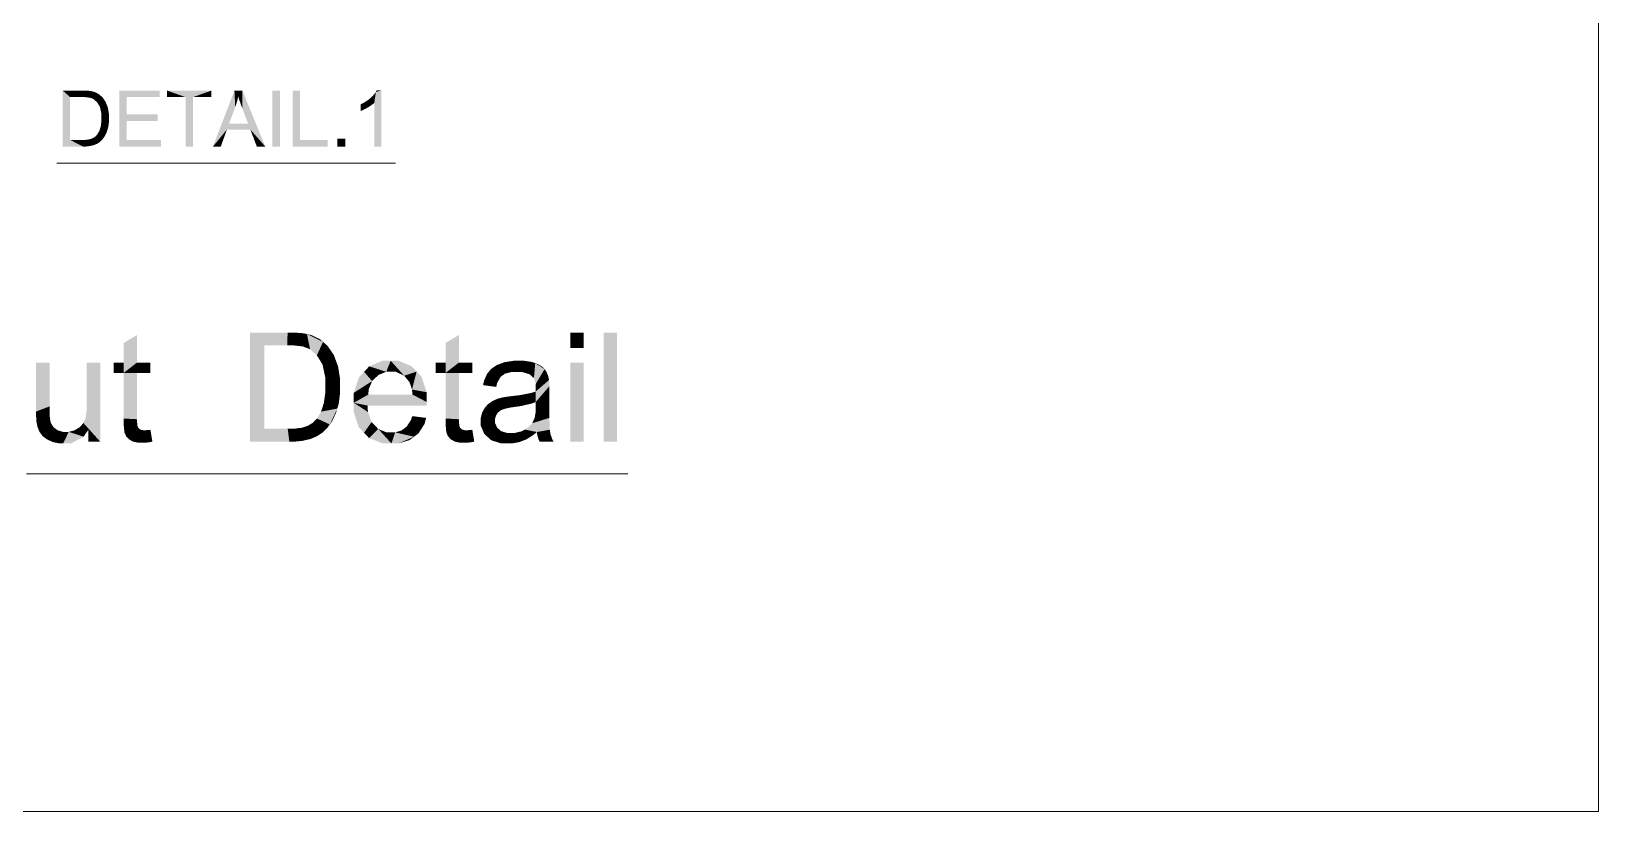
# Model space of a CAD drawing. Header units: millimetres. Extents: x 2 to 579, y 1 to 405.
# Drawn here: x 223.01 to 253.24, y 75.82 to 90.87 of the extents above; entities that cross this region are included whole.
import ezdxf

# ---------------------------------------------------------------- set-up
doc = ezdxf.new("R2010")
doc.units = ezdxf.units.MM
doc.linetypes.add('XKITLINE00', pattern=[0])
doc.layers.add('LinkedObject', color=7, linetype='Continuous', lineweight=0)

# ---------------------------------------------------------------- blocks, each defined once
blk = doc.blocks.new('*A4')
at = {"layer": 'LinkedObject'}
for points in [[(223.612, 89.731), (223.754, 89.604), (223.612, 88.651)], [(223.981, 89.604), (223.612, 89.731), (223.983, 89.731)], [(223.754, 89.604), (223.612, 89.731), (223.981, 89.604)], [(223.612, 88.651), (223.754, 89.604), (223.754, 88.779)], [(223.983, 89.731), (224.045, 89.604), (223.981, 89.604)], [(224.046, 89.731), (224.045, 89.604), (223.983, 89.731)], [(224.046, 89.731), (224.137, 89.593), (224.045, 89.604)], [(224.142, 89.724), (224.137, 89.593), (224.046, 89.731)], [(224.176, 89.716), (224.137, 89.593), (224.142, 89.724)], [(224.176, 89.716), (224.166, 89.582), (224.137, 89.593)], [(224.166, 89.582), (224.176, 89.716), (224.206, 89.566)], [(224.301, 89.666), (224.176, 89.716), (224.222, 89.705)], [(224.334, 89.638), (224.176, 89.716), (224.301, 89.666)], [(224.274, 89.505), (224.176, 89.716), (224.334, 89.638)], [(224.206, 89.566), (224.176, 89.716), (224.274, 89.505)], [(224.334, 89.638), (224.301, 89.46), (224.274, 89.505)], [(224.377, 89.602), (224.301, 89.46), (224.334, 89.638)], [(224.44, 89.51), (224.301, 89.46), (224.377, 89.602)], [(224.301, 89.46), (224.44, 89.51), (224.329, 89.414)], [(224.329, 89.414), (224.44, 89.51), (224.462, 89.454)], [(224.845, 89.273), (224.703, 88.651), (224.703, 89.731)], [(224.845, 89.273), (224.703, 89.731), (224.845, 89.604)], [(225.483, 89.604), (224.703, 89.731), (225.483, 89.731)], [(224.845, 89.604), (224.703, 89.731), (225.483, 89.604)], [(225.625, 89.731), (225.98, 89.604), (225.625, 89.604)], [(226.123, 89.604), (225.98, 89.604), (225.625, 89.731)], [(226.123, 89.604), (225.625, 89.731), (226.48, 89.731)], [(225.98, 88.651), (226.123, 89.604), (226.123, 88.651)], [(225.98, 89.604), (226.123, 89.604), (225.98, 88.651)], [(226.123, 89.604), (226.48, 89.731), (226.48, 89.604)], [(226.923, 89.731), (226.938, 89.411), (226.509, 88.651)], [(226.938, 89.411), (226.923, 89.731), (226.956, 89.463)], [(226.956, 89.463), (226.923, 89.731), (226.985, 89.566)], [(226.985, 89.566), (226.923, 89.731), (226.996, 89.618)], [(227.077, 89.731), (226.996, 89.618), (226.923, 89.731)], [(226.996, 89.618), (227.077, 89.731), (227.009, 89.574)], [(227.009, 89.574), (227.077, 89.731), (227.047, 89.461)], [(227.047, 89.461), (227.077, 89.731), (227.073, 89.393)], [(227.073, 89.393), (227.077, 89.731), (227.186, 89.095)], [(227.186, 89.095), (227.077, 89.731), (227.23, 88.979)], [(227.23, 88.979), (227.077, 89.731), (227.518, 88.651)], [(227.799, 89.731), (227.656, 88.651), (227.656, 89.731)], [(227.799, 88.651), (227.656, 88.651), (227.799, 89.731)], [(228.188, 89.731), (228.045, 88.651), (228.045, 89.731)], [(228.188, 88.779), (228.045, 88.651), (228.188, 89.731)], [(229.412, 89.491), (229.457, 89.382), (229.356, 89.465)], [(229.534, 89.428), (229.412, 89.491), (229.509, 89.554)], [(229.457, 89.382), (229.412, 89.491), (229.496, 89.405)], [(229.496, 89.405), (229.412, 89.491), (229.534, 89.428)], [(229.55, 89.591), (229.621, 89.496), (229.509, 89.554)], [(229.509, 89.554), (229.621, 89.496), (229.534, 89.428)], [(229.534, 89.428), (229.621, 89.496), (229.597, 89.473)], [(229.621, 89.496), (229.55, 89.591), (229.592, 89.628)], [(229.651, 89.701), (229.621, 89.496), (229.592, 89.628)], [(229.621, 88.651), (229.651, 89.701), (229.754, 88.651)], [(229.621, 89.496), (229.651, 89.701), (229.621, 88.651)], [(229.754, 89.736), (229.651, 89.701), (229.668, 89.736)], [(229.754, 88.651), (229.651, 89.701), (229.754, 89.736)], [(224.462, 89.454), (224.357, 89.284), (224.329, 89.414)], [(224.483, 89.398), (224.357, 89.284), (224.462, 89.454)], [(224.504, 89.269), (224.357, 89.284), (224.483, 89.398)], [(224.504, 89.197), (224.357, 89.284), (224.504, 89.269)], [(224.357, 89.284), (224.504, 89.197), (224.357, 89.199)], [(224.504, 89.197), (224.357, 89.138), (224.357, 89.199)], [(224.504, 89.136), (224.357, 89.138), (224.504, 89.197)], [(224.845, 89.146), (224.703, 88.651), (224.845, 89.273)], [(225.443, 89.146), (224.845, 89.273), (225.443, 89.273)], [(224.845, 89.146), (224.845, 89.273), (225.443, 89.146)], [(226.509, 88.651), (226.938, 89.411), (226.819, 89.095)], [(229.356, 89.465), (229.457, 89.382), (229.356, 89.336)], [(229.356, 89.336), (229.457, 89.382), (229.387, 89.348)], [(224.314, 88.948), (224.402, 88.822), (224.275, 88.88)], [(224.475, 88.979), (224.314, 88.948), (224.343, 89.034)], [(224.461, 88.932), (224.314, 88.948), (224.475, 88.979)], [(224.424, 88.853), (224.314, 88.948), (224.461, 88.932)], [(224.402, 88.822), (224.314, 88.948), (224.424, 88.853)], [(224.357, 89.138), (224.504, 89.136), (224.343, 89.034)], [(224.343, 89.034), (224.504, 89.136), (224.475, 88.979)], [(224.475, 88.979), (224.504, 89.136), (224.49, 89.027)], [(224.845, 88.779), (224.703, 88.651), (224.845, 89.146)], [(226.778, 88.979), (226.509, 88.651), (226.819, 89.095)], [(226.509, 88.651), (226.778, 88.979), (226.66, 88.651)], [(226.819, 89.095), (227.23, 88.979), (226.778, 88.979)], [(227.186, 89.095), (227.23, 88.979), (226.819, 89.095)], [(227.23, 88.979), (227.518, 88.651), (227.355, 88.651)], [(223.754, 88.779), (224.001, 88.651), (223.612, 88.651)], [(223.985, 88.779), (224.001, 88.651), (223.754, 88.779)], [(223.985, 88.779), (224.05, 88.651), (224.001, 88.651)], [(224.038, 88.779), (224.05, 88.651), (223.985, 88.779)], [(224.174, 88.67), (224.038, 88.779), (224.122, 88.789)], [(224.137, 88.661), (224.038, 88.779), (224.174, 88.67)], [(224.05, 88.651), (224.038, 88.779), (224.137, 88.661)], [(224.153, 88.799), (224.174, 88.67), (224.122, 88.789)], [(224.183, 88.809), (224.174, 88.67), (224.153, 88.799)], [(224.174, 88.67), (224.183, 88.809), (224.212, 88.679)], [(224.303, 88.724), (224.183, 88.809), (224.231, 88.837)], [(224.277, 88.706), (224.183, 88.809), (224.303, 88.724)], [(224.212, 88.679), (224.183, 88.809), (224.277, 88.706)], [(224.249, 88.855), (224.33, 88.742), (224.231, 88.837)], [(224.231, 88.837), (224.33, 88.742), (224.303, 88.724)], [(224.402, 88.822), (224.249, 88.855), (224.275, 88.88)], [(224.379, 88.791), (224.249, 88.855), (224.402, 88.822)], [(224.33, 88.742), (224.249, 88.855), (224.379, 88.791)], [(224.703, 88.651), (224.845, 88.779), (225.508, 88.651)], [(225.508, 88.651), (224.845, 88.779), (225.508, 88.779)], [(228.045, 88.651), (228.188, 88.779), (228.719, 88.651)], [(228.719, 88.651), (228.188, 88.779), (228.719, 88.779)], [(229.061, 88.803), (228.91, 88.651), (228.91, 88.803)], [(229.061, 88.651), (228.91, 88.651), (229.061, 88.803)], [(225.045, 85.016), (224.786, 84.484), (224.786, 84.861)], [(224.786, 84.484), (225.045, 85.016), (224.786, 84.284)], [(225.045, 84.484), (224.786, 84.284), (225.045, 85.016)], [(227.223, 85.063), (227.501, 84.815), (227.223, 82.957)], [(227.943, 84.815), (227.223, 85.063), (227.948, 85.063)], [(227.501, 84.815), (227.223, 85.063), (227.943, 84.815)], [(227.948, 85.063), (228.068, 84.815), (227.943, 84.815)], [(228.07, 85.063), (228.068, 84.815), (227.948, 85.063)], [(228.07, 85.063), (228.248, 84.793), (228.068, 84.815)], [(228.258, 85.048), (228.248, 84.793), (228.07, 85.063)], [(228.322, 85.033), (228.248, 84.793), (228.258, 85.048)], [(228.322, 85.033), (228.304, 84.771), (228.248, 84.793)], [(228.304, 84.771), (228.322, 85.033), (228.382, 84.741)], [(228.567, 84.937), (228.322, 85.033), (228.413, 85.012)], [(228.631, 84.882), (228.322, 85.033), (228.567, 84.937)], [(228.513, 84.622), (228.322, 85.033), (228.631, 84.882)], [(228.382, 84.741), (228.322, 85.033), (228.513, 84.622)], [(231.254, 85.016), (230.995, 84.484), (230.995, 84.861)], [(230.995, 84.484), (231.254, 85.016), (230.995, 84.284)], [(231.254, 84.484), (230.995, 84.284), (231.254, 85.016)], [(233.659, 85.063), (233.4, 84.766), (233.4, 85.063)], [(233.659, 84.766), (233.4, 84.766), (233.659, 85.063)], [(234.303, 85.063), (234.044, 82.957), (234.044, 85.063)], [(234.303, 82.957), (234.044, 82.957), (234.303, 85.063)], [(227.223, 82.957), (227.501, 84.815), (227.501, 83.206)], [(228.631, 84.882), (228.568, 84.534), (228.513, 84.622)], [(228.714, 84.812), (228.568, 84.534), (228.631, 84.882)], [(228.839, 84.632), (228.568, 84.534), (228.714, 84.812)], [(223.356, 84.484), (223.097, 83.538), (223.097, 84.484)], [(223.356, 83.638), (223.097, 83.538), (223.356, 84.484)], [(224.334, 84.484), (224.074, 83.667), (224.074, 84.484)], [(224.334, 82.957), (224.074, 83.667), (224.334, 84.484)], [(224.595, 84.484), (224.786, 84.284), (224.595, 84.284)], [(224.786, 84.484), (224.786, 84.284), (224.595, 84.484)], [(225.045, 84.284), (224.786, 84.284), (225.045, 84.484)], [(225.302, 84.284), (225.045, 84.484), (225.302, 84.484)], [(225.045, 84.284), (225.045, 84.484), (225.302, 84.284)], [(228.568, 84.534), (228.839, 84.632), (228.622, 84.445)], [(228.622, 84.445), (228.839, 84.632), (228.88, 84.522)], [(228.88, 84.522), (228.676, 84.191), (228.622, 84.445)], [(228.921, 84.413), (228.676, 84.191), (228.88, 84.522)], [(228.962, 84.162), (228.676, 84.191), (228.921, 84.413)], [(229.523, 84.411), (229.701, 84.245), (229.424, 84.305)], [(229.937, 84.518), (229.523, 84.411), (229.78, 84.518)], [(229.85, 84.305), (229.523, 84.411), (229.937, 84.518)], [(229.701, 84.245), (229.523, 84.411), (229.85, 84.305)], [(229.85, 84.305), (229.937, 84.518), (229.939, 84.305)], [(229.937, 84.518), (230.037, 84.305), (229.939, 84.305)], [(230.34, 84.413), (229.937, 84.518), (230.09, 84.518)], [(230.437, 84.309), (229.937, 84.518), (230.34, 84.413)], [(230.197, 84.23), (229.937, 84.518), (230.437, 84.309)], [(230.037, 84.305), (229.937, 84.518), (230.197, 84.23)], [(230.803, 84.484), (230.995, 84.284), (230.803, 84.284)], [(230.995, 84.484), (230.995, 84.284), (230.803, 84.484)], [(231.254, 84.284), (230.995, 84.284), (231.254, 84.484)], [(231.511, 84.284), (231.254, 84.484), (231.511, 84.484)], [(231.254, 84.284), (231.254, 84.484), (231.511, 84.284)], [(231.872, 84.36), (232.144, 84.271), (231.833, 84.31)], [(231.986, 84.437), (232.144, 84.271), (231.872, 84.36)], [(232.061, 84.464), (232.144, 84.271), (231.986, 84.437)], [(232.309, 84.518), (232.061, 84.464), (232.136, 84.491)], [(232.278, 84.303), (232.061, 84.464), (232.309, 84.518)], [(232.144, 84.271), (232.061, 84.464), (232.278, 84.303)], [(232.278, 84.303), (232.309, 84.518), (232.369, 84.303)], [(232.369, 84.303), (232.309, 84.518), (232.467, 84.303)], [(232.407, 84.518), (232.467, 84.303), (232.309, 84.518)], [(232.664, 84.495), (232.407, 84.518), (232.505, 84.518)], [(232.725, 84.472), (232.407, 84.518), (232.664, 84.495)], [(232.614, 84.259), (232.407, 84.518), (232.725, 84.472)], [(232.467, 84.303), (232.407, 84.518), (232.614, 84.259)], [(232.614, 84.259), (232.725, 84.472), (232.663, 84.215)], [(232.663, 84.215), (232.725, 84.472), (232.7, 84.183)], [(232.725, 84.472), (232.736, 84.072), (232.7, 84.183)], [(232.904, 84.356), (232.736, 84.072), (232.725, 84.472)], [(232.876, 84.391), (232.725, 84.472), (232.786, 84.449)], [(232.904, 84.356), (232.725, 84.472), (232.876, 84.391)], [(232.933, 84.321), (232.736, 84.072), (232.904, 84.356)], [(233.659, 84.484), (233.4, 82.957), (233.4, 84.484)], [(233.659, 82.957), (233.4, 82.957), (233.659, 84.484)], [(224.786, 83.404), (225.045, 84.284), (225.045, 83.39)], [(224.786, 84.284), (225.045, 84.284), (224.786, 83.404)], [(228.962, 84.021), (228.676, 84.191), (228.962, 84.162)], [(228.676, 84.191), (228.962, 84.021), (228.676, 84.026)], [(229.424, 84.305), (229.226, 83.9), (229.325, 84.199)], [(229.579, 84.126), (229.226, 83.9), (229.424, 84.305)], [(229.512, 83.967), (229.226, 83.9), (229.579, 84.126)], [(229.424, 84.305), (229.701, 84.245), (229.579, 84.126)], [(230.197, 84.23), (230.437, 84.309), (230.259, 84.155)], [(230.437, 84.309), (230.299, 84.107), (230.259, 84.155)], [(230.299, 84.107), (230.437, 84.309), (230.348, 83.963)], [(230.348, 83.963), (230.437, 84.309), (230.63, 83.912)], [(230.63, 83.912), (230.437, 84.309), (230.534, 84.205)], [(230.995, 83.404), (231.254, 84.284), (231.254, 83.39)], [(230.995, 84.284), (231.254, 84.284), (230.995, 83.404)], [(231.833, 84.31), (231.719, 84.048), (231.793, 84.26)], [(232.057, 84.207), (231.719, 84.048), (231.833, 84.31)], [(231.793, 84.26), (231.719, 84.048), (231.736, 84.129)], [(231.993, 84.095), (231.719, 84.048), (232.057, 84.207)], [(231.719, 84.048), (231.993, 84.095), (231.972, 84.014)], [(232.057, 84.207), (231.833, 84.31), (232.1, 84.239)], [(232.1, 84.239), (231.833, 84.31), (232.144, 84.271)], [(232.736, 83.952), (232.991, 84.147), (232.735, 83.926)], [(232.735, 83.926), (232.991, 84.147), (232.736, 83.724)], [(232.973, 84.233), (232.736, 84.072), (232.933, 84.321)], [(232.985, 84.18), (232.736, 84.072), (232.973, 84.233)], [(232.736, 84.072), (232.985, 84.18), (232.991, 84.147)], [(232.736, 84.072), (232.991, 84.147), (232.736, 83.993)], [(232.736, 83.993), (232.991, 84.147), (232.736, 83.986)], [(232.736, 83.986), (232.991, 84.147), (232.736, 83.952)], [(232.998, 84.028), (232.736, 83.724), (232.991, 84.147)], [(228.676, 83.907), (228.962, 83.902), (228.648, 83.704)], [(228.648, 83.704), (228.962, 83.902), (228.907, 83.596)], [(228.962, 84.021), (228.676, 83.907), (228.676, 84.026)], [(228.962, 83.902), (228.676, 83.907), (228.962, 84.021)], [(228.907, 83.596), (228.962, 83.902), (228.935, 83.689)], [(229.226, 83.9), (229.512, 83.967), (229.506, 83.867)], [(229.506, 83.867), (229.226, 83.708), (229.226, 83.9)], [(229.506, 83.867), (230.63, 83.723), (229.226, 83.708)], [(230.357, 83.867), (230.63, 83.723), (229.506, 83.867)], [(230.348, 83.963), (230.63, 83.912), (230.357, 83.867)], [(230.63, 83.723), (230.357, 83.867), (230.63, 83.912)], [(231.993, 83.784), (232.056, 83.56), (231.901, 83.741)], [(232.045, 83.798), (232.056, 83.56), (231.993, 83.784)], [(232.083, 83.808), (232.122, 83.588), (232.045, 83.798)], [(232.056, 83.56), (232.045, 83.798), (232.089, 83.574)], [(232.089, 83.574), (232.045, 83.798), (232.122, 83.588)], [(232.198, 83.827), (232.235, 83.614), (232.083, 83.808)], [(232.083, 83.808), (232.235, 83.614), (232.122, 83.588)], [(232.275, 83.837), (232.314, 83.626), (232.198, 83.827)], [(232.198, 83.827), (232.314, 83.626), (232.235, 83.614)], [(232.431, 83.855), (232.455, 83.646), (232.275, 83.837)], [(232.275, 83.837), (232.455, 83.646), (232.314, 83.626)], [(232.661, 83.9), (232.736, 83.724), (232.431, 83.855)], [(232.431, 83.855), (232.736, 83.724), (232.455, 83.646)], [(232.735, 83.926), (232.736, 83.724), (232.661, 83.9)], [(232.998, 83.941), (232.735, 83.629), (232.736, 83.724)], [(232.998, 83.597), (232.735, 83.629), (232.998, 83.941)], [(232.998, 83.941), (232.736, 83.724), (232.998, 84.028)], [(223.097, 83.538), (223.356, 83.638), (223.356, 83.537)], [(223.097, 83.538), (223.356, 83.537), (223.097, 83.456)], [(223.356, 83.537), (223.105, 83.335), (223.097, 83.456)], [(223.364, 83.4), (223.105, 83.335), (223.356, 83.537)], [(224.074, 83.569), (224.334, 82.957), (224.053, 83.42)], [(224.074, 83.667), (224.334, 82.957), (224.074, 83.569)], [(228.516, 83.403), (228.907, 83.596), (228.763, 83.29)], [(228.593, 83.536), (228.907, 83.596), (228.516, 83.403)], [(228.621, 83.62), (228.907, 83.596), (228.593, 83.536)], [(228.907, 83.596), (228.621, 83.62), (228.648, 83.704)], [(228.763, 83.29), (228.907, 83.596), (228.807, 83.35)], [(228.807, 83.35), (228.907, 83.596), (228.879, 83.504)], [(230.63, 83.712), (229.226, 83.708), (230.63, 83.723)], [(230.63, 83.677), (229.226, 83.708), (230.63, 83.712)], [(229.226, 83.708), (229.422, 83.129), (229.226, 83.522)], [(229.498, 83.529), (229.422, 83.129), (229.226, 83.708)], [(229.498, 83.529), (229.226, 83.708), (229.491, 83.654)], [(230.629, 83.654), (229.226, 83.708), (230.63, 83.677)], [(229.491, 83.654), (229.226, 83.708), (230.629, 83.654)], [(229.226, 83.522), (229.422, 83.129), (229.324, 83.232)], [(229.569, 83.336), (229.422, 83.129), (229.498, 83.529)], [(230.622, 83.416), (230.324, 83.368), (230.354, 83.45)], [(231.726, 83.565), (231.675, 83.36), (231.7, 83.518)], [(231.969, 83.462), (231.675, 83.36), (231.726, 83.565)], [(231.7, 83.518), (231.675, 83.36), (231.675, 83.416)], [(231.951, 83.401), (231.675, 83.36), (231.969, 83.462)], [(231.751, 83.611), (231.987, 83.49), (231.726, 83.565)], [(231.726, 83.565), (231.987, 83.49), (231.969, 83.462)], [(231.818, 83.685), (231.987, 83.49), (231.751, 83.611)], [(232.005, 83.518), (231.818, 83.685), (231.859, 83.713)], [(231.987, 83.49), (231.818, 83.685), (232.005, 83.518)], [(231.901, 83.741), (232.056, 83.56), (231.859, 83.713)], [(231.859, 83.713), (232.056, 83.56), (232.005, 83.518)], [(232.455, 83.646), (232.736, 83.724), (232.666, 83.695)], [(232.714, 83.414), (232.998, 83.597), (232.998, 83.416)], [(232.735, 83.543), (232.998, 83.597), (232.714, 83.414)], [(232.998, 83.597), (232.735, 83.543), (232.735, 83.629)], [(223.105, 83.335), (223.364, 83.4), (223.113, 83.297)], [(223.113, 83.297), (223.364, 83.4), (223.372, 83.365)], [(223.384, 83.314), (223.113, 83.297), (223.372, 83.365)], [(223.113, 83.297), (223.384, 83.314), (223.125, 83.24)], [(223.125, 83.24), (223.384, 83.314), (223.164, 83.144)], [(223.164, 83.144), (223.384, 83.314), (223.193, 83.105)], [(223.193, 83.105), (223.384, 83.314), (223.436, 83.234)], [(223.193, 83.105), (223.436, 83.234), (223.221, 83.066)], [(223.221, 83.066), (223.436, 83.234), (223.308, 83.001)], [(223.308, 83.001), (223.436, 83.234), (223.366, 82.975)], [(223.366, 82.975), (223.436, 83.234), (223.475, 83.205)], [(223.515, 83.176), (223.366, 82.975), (223.475, 83.205)], [(223.366, 82.975), (223.515, 83.176), (223.425, 82.949)], [(223.425, 82.949), (223.515, 83.176), (223.551, 82.923)], [(223.618, 82.923), (223.515, 83.176), (223.612, 83.147)], [(223.551, 82.923), (223.515, 83.176), (223.618, 82.923)], [(223.67, 83.147), (223.618, 82.923), (223.612, 83.147)], [(223.728, 83.147), (224.013, 83.053), (223.618, 82.923)], [(223.728, 83.147), (223.618, 82.923), (223.67, 83.147)], [(223.837, 83.176), (224.013, 83.053), (223.728, 83.147)], [(223.888, 83.206), (224.013, 83.053), (223.837, 83.176)], [(223.939, 83.236), (224.013, 83.053), (223.888, 83.206)], [(224.102, 83.182), (223.939, 83.236), (224.011, 83.317)], [(224.013, 83.053), (223.939, 83.236), (224.102, 83.182)], [(224.032, 83.368), (224.334, 82.957), (224.011, 83.317)], [(224.011, 83.317), (224.334, 82.957), (224.102, 83.182)], [(224.053, 83.42), (224.334, 82.957), (224.032, 83.368)], [(224.102, 83.182), (224.334, 82.957), (224.102, 82.957)], [(225.045, 83.39), (224.786, 83.287), (224.786, 83.404)], [(225.045, 83.334), (224.786, 83.287), (225.045, 83.39)], [(225.045, 83.334), (224.818, 83.098), (224.786, 83.287)], [(224.786, 83.287), (224.818, 83.098), (224.802, 83.134)], [(225.052, 83.263), (224.818, 83.098), (225.045, 83.334)], [(225.059, 83.247), (224.818, 83.098), (225.052, 83.263)], [(224.818, 83.098), (225.059, 83.247), (225.066, 83.231)], [(224.818, 83.098), (225.066, 83.231), (224.834, 83.062)], [(224.834, 83.062), (225.066, 83.231), (224.888, 83.003)], [(224.888, 83.003), (225.066, 83.231), (224.927, 82.981)], [(224.927, 82.981), (225.066, 83.231), (225.088, 83.206)], [(225.088, 83.206), (224.966, 82.958), (224.927, 82.981)], [(225.103, 83.197), (224.966, 82.958), (225.088, 83.206)], [(225.118, 83.188), (224.966, 82.958), (225.103, 83.197)], [(224.966, 82.958), (225.118, 83.188), (225.075, 82.936)], [(225.075, 82.936), (225.118, 83.188), (225.145, 82.936)], [(225.145, 82.936), (225.118, 83.188), (225.162, 83.178)], [(225.162, 83.178), (225.188, 82.936), (225.145, 82.936)], [(225.19, 83.178), (225.188, 82.936), (225.162, 83.178)], [(225.19, 83.178), (225.286, 82.947), (225.188, 82.936)], [(225.211, 83.178), (225.286, 82.947), (225.19, 83.178)], [(225.286, 82.947), (225.211, 83.178), (225.267, 83.183)], [(225.34, 82.959), (225.267, 83.183), (225.302, 83.187)], [(225.286, 82.947), (225.267, 83.183), (225.34, 82.959)], [(227.501, 83.206), (227.982, 82.957), (227.223, 82.957)], [(227.951, 83.206), (227.982, 82.957), (227.501, 83.206)], [(227.951, 83.206), (228.078, 82.957), (227.982, 82.957)], [(228.055, 83.206), (228.078, 82.957), (227.951, 83.206)], [(228.32, 82.993), (228.055, 83.206), (228.218, 83.225)], [(228.247, 82.975), (228.055, 83.206), (228.32, 82.993)], [(228.078, 82.957), (228.055, 83.206), (228.247, 82.975)], [(228.277, 83.244), (228.32, 82.993), (228.218, 83.225)], [(228.337, 83.264), (228.32, 82.993), (228.277, 83.244)], [(228.32, 82.993), (228.337, 83.264), (228.394, 83.011)], [(228.571, 83.099), (228.337, 83.264), (228.431, 83.318)], [(228.519, 83.064), (228.337, 83.264), (228.571, 83.099)], [(228.394, 83.011), (228.337, 83.264), (228.519, 83.064)], [(228.466, 83.354), (228.623, 83.133), (228.431, 83.318)], [(228.431, 83.318), (228.623, 83.133), (228.571, 83.099)], [(228.763, 83.29), (228.466, 83.354), (228.516, 83.403)], [(228.719, 83.229), (228.466, 83.354), (228.763, 83.29)], [(228.623, 83.133), (228.466, 83.354), (228.719, 83.229)], [(229.422, 83.129), (229.569, 83.336), (229.52, 83.026)], [(229.633, 83.269), (229.52, 83.026), (229.569, 83.336)], [(229.697, 83.203), (229.52, 83.026), (229.633, 83.269)], [(229.697, 83.203), (229.952, 82.923), (229.52, 83.026)], [(229.856, 83.136), (229.952, 82.923), (229.697, 83.203)], [(230.144, 83.173), (230.388, 83.053), (230.023, 83.136)], [(230.194, 83.211), (230.473, 83.117), (230.144, 83.173)], [(230.388, 83.053), (230.144, 83.173), (230.473, 83.117)], [(230.245, 83.248), (230.473, 83.117), (230.194, 83.211)], [(230.245, 83.248), (230.622, 83.416), (230.473, 83.117)], [(230.324, 83.368), (230.622, 83.416), (230.245, 83.248)], [(230.473, 83.117), (230.622, 83.416), (230.59, 83.299)], [(231.254, 83.39), (230.995, 83.287), (230.995, 83.404)], [(231.254, 83.334), (230.995, 83.287), (231.254, 83.39)], [(231.254, 83.334), (231.026, 83.098), (230.995, 83.287)], [(230.995, 83.287), (231.026, 83.098), (231.011, 83.134)], [(231.261, 83.263), (231.026, 83.098), (231.254, 83.334)], [(231.267, 83.247), (231.026, 83.098), (231.261, 83.263)], [(231.026, 83.098), (231.267, 83.247), (231.274, 83.231)], [(231.026, 83.098), (231.274, 83.231), (231.042, 83.062)], [(231.042, 83.062), (231.274, 83.231), (231.097, 83.003)], [(231.097, 83.003), (231.274, 83.231), (231.135, 82.981)], [(231.135, 82.981), (231.274, 83.231), (231.296, 83.206)], [(231.296, 83.206), (231.174, 82.958), (231.135, 82.981)], [(231.311, 83.197), (231.174, 82.958), (231.296, 83.206)], [(231.327, 83.188), (231.174, 82.958), (231.311, 83.197)], [(231.174, 82.958), (231.327, 83.188), (231.283, 82.936)], [(231.283, 82.936), (231.327, 83.188), (231.354, 82.936)], [(231.354, 82.936), (231.327, 83.188), (231.37, 83.178)], [(231.37, 83.178), (231.397, 82.936), (231.354, 82.936)], [(231.399, 83.178), (231.397, 82.936), (231.37, 83.178)], [(231.399, 83.178), (231.494, 82.947), (231.397, 82.936)], [(231.42, 83.178), (231.494, 82.947), (231.399, 83.178)], [(231.494, 82.947), (231.42, 83.178), (231.476, 83.183)], [(231.549, 82.959), (231.476, 83.183), (231.511, 83.187)], [(231.494, 82.947), (231.476, 83.183), (231.549, 82.959)], [(231.675, 83.36), (231.951, 83.401), (231.951, 83.367)], [(231.951, 83.315), (231.675, 83.36), (231.951, 83.367)], [(231.675, 83.36), (231.951, 83.315), (231.675, 83.264)], [(231.675, 83.264), (231.951, 83.315), (231.742, 83.108)], [(231.742, 83.108), (231.951, 83.315), (231.81, 83.046)], [(231.81, 83.046), (231.951, 83.315), (231.99, 83.229)], [(231.99, 83.229), (231.877, 82.985), (231.81, 83.046)], [(232.029, 83.194), (231.877, 82.985), (231.99, 83.229)], [(232.068, 83.16), (231.877, 82.985), (232.029, 83.194)], [(231.877, 82.985), (232.068, 83.16), (232.07, 82.923)], [(232.196, 82.923), (232.068, 83.16), (232.182, 83.125)], [(232.07, 82.923), (232.068, 83.16), (232.196, 82.923)], [(232.48, 82.973), (232.332, 83.125), (232.465, 83.158)], [(232.758, 83.144), (232.465, 83.158), (232.523, 83.191)], [(232.685, 83.084), (232.465, 83.158), (232.758, 83.144)], [(232.547, 82.998), (232.465, 83.158), (232.685, 83.084)], [(232.48, 82.973), (232.465, 83.158), (232.547, 82.998)], [(232.581, 83.224), (233.006, 83.188), (232.523, 83.191)], [(233.006, 83.188), (232.758, 83.144), (232.523, 83.191)], [(232.581, 83.224), (232.998, 83.416), (233.006, 83.188)], [(232.666, 83.313), (232.998, 83.416), (232.581, 83.224)], [(232.693, 83.37), (232.998, 83.416), (232.666, 83.313)], [(232.998, 83.416), (232.693, 83.37), (232.714, 83.414)], [(232.758, 83.144), (233.006, 83.188), (232.763, 83.091)], [(232.763, 83.091), (233.006, 83.188), (233.014, 83.141)], [(233.014, 83.141), (232.79, 82.997), (232.763, 83.091)], [(233.022, 83.093), (232.79, 82.997), (233.014, 83.141)], [(223.618, 82.923), (224.013, 83.053), (223.771, 82.923)], [(229.52, 83.026), (229.952, 82.923), (229.785, 82.923)], [(229.952, 83.136), (229.952, 82.923), (229.856, 83.136)], [(230.023, 83.136), (230.388, 83.053), (229.952, 82.923)], [(230.023, 83.136), (229.952, 82.923), (229.952, 83.136)], [(229.952, 82.923), (230.388, 83.053), (230.084, 82.923)], [(230.084, 82.923), (230.388, 83.053), (230.303, 82.988)], [(232.182, 83.125), (232.272, 82.923), (232.196, 82.923)], [(232.258, 83.125), (232.272, 82.923), (232.182, 83.125)], [(232.332, 83.125), (232.272, 82.923), (232.258, 83.125)], [(232.272, 82.923), (232.332, 83.125), (232.414, 82.948)], [(232.414, 82.948), (232.332, 83.125), (232.48, 82.973)], [(233.022, 83.093), (232.81, 82.957), (232.79, 82.997)], [(233.055, 83.001), (232.81, 82.957), (233.022, 83.093)], [(232.81, 82.957), (233.055, 83.001), (233.08, 82.957)]]:
    blk.add_hatch(color=7, dxfattribs=at).paths.add_polyline_path(points, flags=17)
at = {"layer": 'LinkedObject', "color": 2, "linetype": 'XKITLINE00', "lineweight": 0}
for p, q in [((253.237, 147.311), (253.237, 75.82)), ((253.237, 75.82), (169.085, 75.82))]:
    blk.add_line(p, q, dxfattribs=at)
at = {"layer": 'LinkedObject', "color": 7, "linetype": 'XKITLINE00', "lineweight": 0}
for p, q in [((223.495, 88.332), (224.584, 88.332)), ((224.584, 88.332), (225.589, 88.332)), ((225.589, 88.332), (226.511, 88.332)), ((226.511, 88.332), (227.516, 88.332)), ((227.516, 88.332), (227.935, 88.332)), ((227.935, 88.332), (228.773, 88.332)), ((228.773, 88.332), (229.192, 88.332)), ((229.192, 88.332), (230.03, 88.332)), ((222.91, 82.334), (224.544, 82.334)), ((224.544, 82.334), (225.361, 82.334)), ((225.361, 82.334), (226.178, 82.334)), ((226.178, 82.334), (226.995, 82.334)), ((226.995, 82.334), (229.118, 82.334)), ((229.118, 82.334), (230.753, 82.334)), ((230.753, 82.334), (231.57, 82.334)), ((231.57, 82.334), (233.204, 82.334)), ((233.204, 82.334), (233.857, 82.334)), ((233.857, 82.334), (234.51, 82.334))]:
    blk.add_line(p, q, dxfattribs=at)

msp = doc.modelspace()

# ---------------------------------------------------------------- block references
at = {"lineweight": 0}
msp.add_blockref('*A4', (0, 0), dxfattribs=at)

doc.saveas('drawing.dxf')
